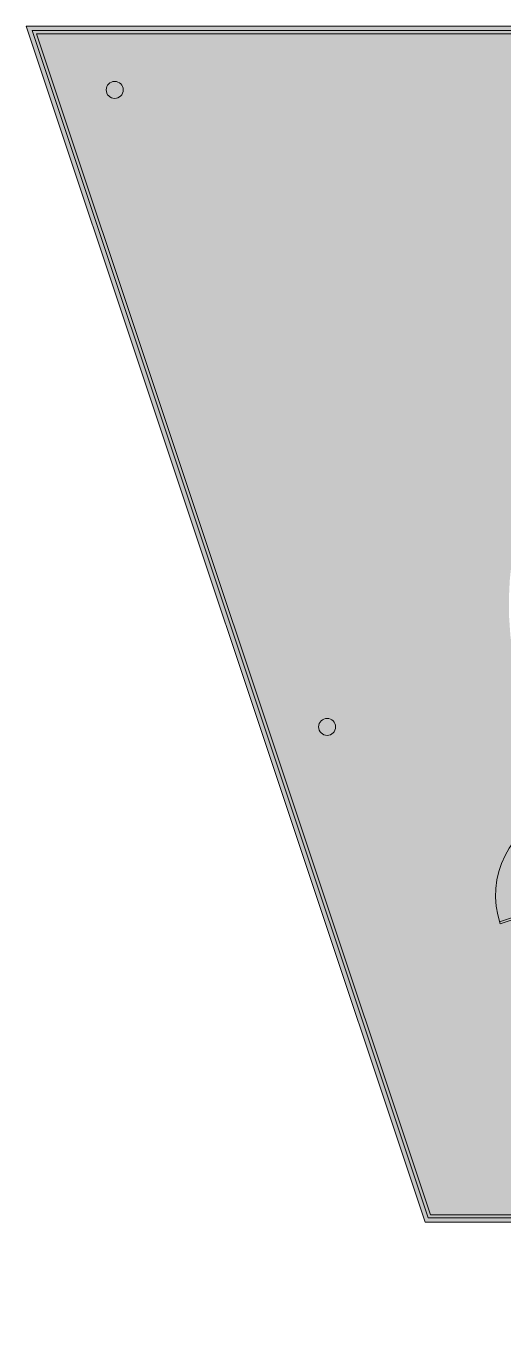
# Model space of a CAD drawing. Header units: inches. Extents: x -1102 to 2793, y -575 to 685.
# Drawn here: x -1102 to -877, y 67 to 685 of the extents above; entities that cross this region are included whole.
import ezdxf

# ---------------------------------------------------------------- set-up
doc = ezdxf.new("R2010")
doc.units = ezdxf.units.IN
doc.header["$MEASUREMENT"] = 0
for name, color, linetype, lineweight in [('8603 Westwood - 2nd Floor - suite 200 230_dwg _2_', 8, 'Continuous', 9), ('A-COLS-EXST', 7, 'Continuous', 9), ('A-DETL-GENF', 92, 'Continuous', 9), ('A-DOOR-EXST', 7, 'Continuous', 9), ('A-FLOR-BALC-EXST', 7, 'Continuous', 9), ('A-FLOR-HRAL-EXST', 7, 'Continuous', 9)]:
    doc.layers.add(name, color=color, linetype=linetype, lineweight=lineweight)

# ---------------------------------------------------------------- blocks, each defined once
blk = doc.blocks.new('8603 Westwood - 2nd Floor - suite 200 230_dwg_SM59-2424567-Reflected Ceiling Plan')
at = {"layer": 'A-DOOR-EXST', "flags": 128}
blk.add_lwpolyline([(0, 42), (0, 0), (1, 0), (1, 41.99)], dxfattribs=at)
at = {"layer": 'A-DOOR-EXST'}
blk.add_arc((0, 0), 42, 360, 90, dxfattribs=at)
blk = doc.blocks.new('8603 Westwood - 2nd Floor - suite 200 230_dwg _2_-2424548-Reflected Ceiling Plan')
at = {"layer": 'A-COLS-EXST'}
for centre in [(-378.37, 1230), (-278.37, 930)]:
    blk.add_circle(centre, 4, dxfattribs=at)
at = {"layer": 'A-FLOR-BALC-EXST', "flags": 128}
blk.add_lwpolyline([(-16.75, 1140), (-56.75, 1260), (-420, 1260), (-232.25, 696.75), (-85.37, 696.75), (-85.37, 588)], dxfattribs=at)
at = {"layer": 'A-FLOR-HRAL-EXST', "flags": 128}
for points in [[(-18.86, 1140), (-58.19, 1258), (-417.22, 1258), (-230.81, 698.75), (-83.37, 698.75), (-83.37, 588)], [(-20.44, 1140), (-59.27, 1256.5), (-415.14, 1256.5), (-229.73, 700.25), (-81.87, 700.25), (-81.87, 588)]]:
    blk.add_lwpolyline(points, dxfattribs=at)
at = {"rotation": 108.4315742340662}
blk.add_blockref('8603 Westwood - 2nd Floor - suite 200 230_dwg_SM59-2424567-Reflected Ceiling Plan', (-157.05, 850.61), dxfattribs=at)

msp = doc.modelspace()

# ---------------------------------------------------------------- hatches: boundary and pattern name
at = {"layer": 'A-DETL-GENF'}
h = msp.add_hatch(color=9, dxfattribs=at)
h.paths.add_polyline_path([(320.57, -574.97), (1181.18, -574.97), (974.68, 47.27), (980.07, 47.51), (985.42, 48.24), (990.68, 49.44), (995.81, 51.1), (1000.77, 53.22), (1005.53, 55.78), (1010.03, 58.75), (1014.25, 62.12), (1018.15, 65.85), (1021.7, 69.91), (1024.87, 74.27), (1027.63, 78.91), (1029.98, 83.77), (1031.87, 88.82), (1033.31, 94.02), (1034.27, 99.33), (1034.75, 104.7), (1034.75, 110.1), (1034.27, 115.47), (1033.31, 120.78), (1031.87, 125.98), (1029.98, 131.03), (1027.63, 135.89), (1024.87, 140.52), (1021.7, 144.89), (1018.15, 148.95), (1014.25, 152.68), (1010.03, 156.04), (1005.53, 159.02), (1000.77, 161.57), (995.81, 163.69), (990.68, 165.36), (985.42, 166.56), (980.07, 167.29), (974.68, 167.53), (933.68, 167.53), (943.68, 137.54), (679.06, 137.54), (679.06, 134.04), (365.9, 134.04), (365.9, 137.54), (329.9, 137.54), (329.9, 134.04), (317.06, 134.04), (317.06, 137.54), (315.06, 137.54), (315.06, 134.04), (-134.69, 134.04), (-133.82, 135.79), (-134.69, 137.54), (-601.42, 137.54), (-601.42, 230.67), (-822.39, 230.67), (-867.43, 366.24), (-869.47, 372.86), (-871.52, 381.22), (-873.08, 389.68), (-874.16, 398.22), (-874.76, 406.8), (-874.86, 415.41), (-874.46, 424), (-873.58, 432.56), (-872.21, 441.06), (-870.35, 449.46), (-868.02, 457.74), (-865.22, 465.88), (-861.96, 473.84), (-858.25, 481.6), (-854.1, 489.14), (-849.52, 496.43), (-844.54, 503.45), (-839.16, 510.16), (-833.41, 516.56), (-827.3, 522.62), (-820.7, 528.45), (-814.1, 533.65), (-807.04, 538.58), (-799.72, 543.1), (-792.15, 547.19), (-783.73, 551.09), (-776.37, 554.04), (-768.21, 556.78), (-759.91, 559.04), (-751.49, 560.83), (-742.99, 562.14), (-734.42, 562.95), (-725.82, 563.28), (-698.23, 563.28), (-738.82, 685.04), (-1102.06, 685.04), (-914.31, 121.79), (-767.44, 121.79), (-767.44, 13.04), (-878.07, 13.04), (-883.44, 12.79), (-888.78, 12.07), (-894.03, 10.87), (-899.15, 9.21), (-904.1, 7.09), (-908.84, 4.54), (-913.33, 1.58), (-917.54, -1.78), (-921.43, -5.5), (-924.97, -9.56), (-928.14, -13.91), (-930.9, -18.53), (-933.24, -23.38), (-935.13, -28.42), (-936.56, -33.61), (-937.52, -38.91), (-938, -44.27), (-938, -49.66), (-937.52, -55.02), (-936.56, -60.32), (-935.13, -65.51), (-933.24, -70.55), (-930.9, -75.4), (-928.14, -80.02), (-924.97, -84.37), (-921.43, -88.43), (-917.54, -92.15), (-913.33, -95.51), (-908.84, -98.47), (-904.1, -101.02), (-899.15, -103.14), (-894.03, -104.8), (-888.78, -106), (-883.44, -106.72), (-878.07, -106.96), (-763.94, -106.96), (-763.94, -214.96), (-802.07, -214.96), (-682.06, -574.97), (-601.17, -574.97)], flags=0)
h.paths.add_polyline_path([(-188.57, 126.54), (-188.57, 134.04), (-185.07, 134.04), (-185.07, 126.54), (-187.44, 126.54)], flags=0)

# ---------------------------------------------------------------- block references
at = {"layer": '8603 Westwood - 2nd Floor - suite 200 230_dwg _2_', "color": 7}
msp.add_blockref('8603 Westwood - 2nd Floor - suite 200 230_dwg _2_-2424548-Reflected Ceiling Plan', (-682.07, -574.96), dxfattribs=at)

doc.saveas('drawing.dxf')
